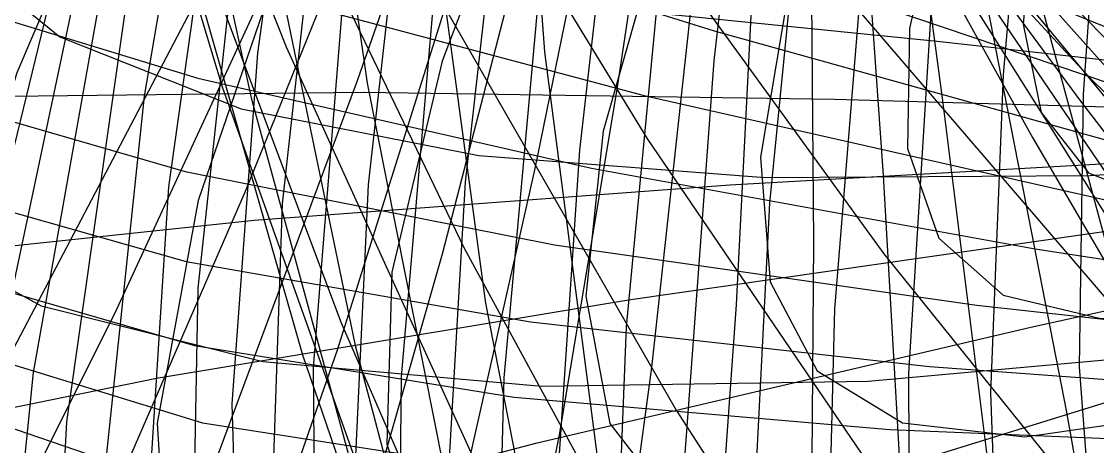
# Model space of a CAD drawing. Header units: metres. Extents: x 6 to 209, y 2 to 206.
# Drawn here: x 74.73 to 93.15, y 84.44 to 91.71 of the extents above; entities that cross this region are included whole.
import ezdxf

# ---------------------------------------------------------------- set-up
doc = ezdxf.new("R2010")
doc.units = ezdxf.units.M

msp = doc.modelspace()

# ---------------------------------------------------------------- linework, layer by layer
for points in [[(78.5652, 108.1261), (79.3989, 99.3213), (80.6481, 90.6566), (82.277, 82.4402), (84.2469, 74.9662), (86.5175, 68.5035), (89.0478, 63.2869), (91.7975, 59.5082), (94.7282, 57.3095), (97.8037, 56.778), (100.9914, 57.943), (104.2625, 60.7747), (107.5924, 65.1849), (110.9609, 71.0302), (114.3518, 78.1169), (117.7532, 86.2078), (121.1565, 95.0303), (124.5558, 104.2861), (127.9473, 113.6615)], [(72.1762, 111.861), (75.0345, 103.9437), (78.4549, 95.8392), (82.308, 87.8313), (86.4587, 80.2047), (90.7714, 73.2347), (95.1141, 67.1776), (99.363, 62.2614), (103.4071, 58.6779), (107.1513, 56.5756), (110.5194, 56.0543), (113.4566, 57.1617), (115.9307, 59.891), (117.9328, 64.1817), (119.4765, 69.9209), (120.5972, 76.947), (121.3499, 85.0556), (121.8065, 94.0062), (122.052, 103.5302), (122.1811, 113.3401)], [(73.1963, 113.1971), (74.8404, 104.1362), (76.9798, 94.9649), (79.5367, 86.0078), (82.4294, 77.5849), (85.5753, 69.9996), (88.8934, 63.5286), (92.3074, 58.4118), (95.7474, 54.8435), (99.1527, 52.9657), (102.473, 52.8629), (105.6695, 54.5589), (108.7161, 58.0159), (111.5993, 63.1355), (114.3179, 69.7623), (116.8825, 77.6887), (119.3136, 86.6627), (121.6407, 96.396), (123.8996, 106.5743)], [(71.7868, 112.8264), (74.0935, 104.1262), (76.9333, 95.266), (80.2002, 86.5582), (83.7835, 78.3134), (87.5722, 70.8292), (91.458, 64.3796), (95.3397, 59.2057), (99.126, 55.5067), (102.7384, 53.4326), (106.1139, 53.0794), (109.2061, 54.4847), (111.987, 57.6272), (114.4463, 62.4263), (116.5922, 68.7452), (118.4493, 76.3958), (120.0574, 85.1443), (121.4692, 94.7201), (122.7473, 104.8243)], [(76.2807, 112.884), (77.2298, 103.9204), (78.6319, 94.9083), (80.439, 86.1677), (82.5993, 78.0105), (85.0595, 70.7301), (87.7659, 64.5903), (90.6666, 59.8168), (93.7126, 56.588), (96.8594, 55.0297), (100.0678, 55.2098), (103.3049, 57.1359), (106.5448, 60.7553), (109.7682, 65.9561), (112.963, 72.5716), (116.1233, 80.3856), (119.2491, 89.1402), (122.3451, 98.5446), (125.4198, 108.2851)], [(75.1361, 108.622), (76.6764, 99.4732), (78.6603, 90.4065), (81.0228, 81.7443), (83.6961, 73.7972), (86.6128, 66.8527), (89.7069, 61.165), (92.9167, 56.9459), (96.1863, 54.3575), (99.467, 53.5059), (102.7187, 54.4375), (105.9109, 57.1375), (109.0223, 61.5299), (112.0419, 67.48), (114.9676, 74.7994), (117.806, 83.2522), (120.571, 92.5632), (123.2823, 102.4272), (125.9638, 112.5201)], [(90.457, 112.1446), (89.2762, 103.9016), (88.2634, 95.9811), (87.5354, 88.6064), (87.1965, 81.9825), (87.335, 76.2894), (88.0189, 71.676), (89.2929, 68.2555), (91.1766, 66.1021), (93.6628, 65.248), (96.7175, 65.6837), (100.2808, 67.3578), (104.2682, 70.1799), (108.5738, 74.0236), (113.0734, 78.7313), (117.6288, 84.1204), (122.0925, 89.9894), (126.3129, 96.1253), (130.1395, 102.3114), (133.4286, 108.3348)], [(74.1197, 110.5187), (77.3609, 103.6914), (81.1808, 96.6766), (85.4341, 89.7174), (89.9687, 83.0601), (94.6309, 76.9446), (99.2708, 71.5965), (103.7476, 67.2189), (107.9343, 63.9849), (111.7217, 62.0318), (115.0223, 61.4557), (117.7727, 62.3083), (119.9354, 64.5946), (121.4999, 68.2729), (122.482, 73.2554), (122.9231, 79.4117), (122.8876, 86.5727), (122.4605, 94.5363), (121.7431, 103.0743), (120.8489, 111.9399)], [(80.5652, 111.9426), (80.8629, 103.4777), (81.5719, 95.0277), (82.6719, 86.8929), (84.1388, 79.3631), (85.9458, 72.708), (88.0639, 67.167), (90.4626, 62.9412), (93.1109, 60.186), (95.9776, 59.0054), (99.0322, 59.4482), (102.2456, 61.5066), (105.5899, 65.1158), (109.0392, 70.1566), (112.5696, 76.4594), (116.1591, 83.81), (119.7877, 91.9571), (123.4371, 100.6213), (127.0904, 109.5047)], [(84.0317, 111.5517), (82.6018, 103.4831), (81.4389, 95.8685), (80.6622, 88.9183), (80.3754, 82.8207), (80.6617, 77.7362), (81.5811, 73.792), (83.1667, 71.078), (85.4239, 69.6442), (88.3286, 69.499), (91.8287, 70.6097), (95.8445, 72.9036), (100.2717, 76.271), (104.9845, 80.5693), (109.8402, 85.6283), (114.6832, 91.2562), (119.3513, 97.2469), (123.6806, 103.3867), (127.512, 109.4627)], [(81.407, 111.3621), (79.6329, 103.2642), (78.2038, 95.7034), (77.2463, 88.8827), (76.8676, 82.9805), (77.1516, 78.1453), (78.1545, 74.4908), (79.9031, 72.0923), (82.3928, 70.9847), (85.5875, 71.1617), (89.4205, 72.5763), (93.7962, 75.143), (98.5935, 78.741), (103.6697, 83.2189), (108.8651, 88.4001), (114.0091, 94.0894), (118.9253, 100.0799), (123.4384, 106.1604)], [(80.6159, 111.1696), (78.25, 102.0024), (76.3027, 93.4399), (74.9262, 85.7079), (74.2499, 79.0048), (74.3745, 73.4957), (75.368, 69.3066), (77.2631, 66.5211), (80.0548, 65.178), (83.7007, 65.2701), (88.1217, 66.7453), (93.2048, 69.5089), (98.8062, 73.4272), (104.7567, 78.3325), (110.8671, 84.0298), (116.935, 90.3033), (122.7516, 96.9244), (128.1095, 103.6599), (132.8095, 110.2803)], [(77.0688, 109.0764), (80.5035, 103.4838), (84.5204, 97.7292), (88.9667, 92.0091), (93.6812, 86.5239), (98.5004, 81.471), (103.2637, 77.037), (107.8196, 73.3919), (112.0302, 70.6826), (115.7765, 69.0274), (118.962, 68.5124), (121.5156, 69.1875), (123.3943, 71.0649), (124.5838, 74.1184), (125.0986, 78.2839), (124.9813, 83.4618), (124.3001, 89.5195), (123.1461, 96.2965), (121.6295, 103.6091), (119.8746, 111.2567)], [(73.188, 108.6633), (75.4413, 99.617), (78.1641, 90.5934), (81.2618, 81.9128), (84.6369, 73.8867), (88.1932, 66.8064), (91.8384, 60.9329), (95.4874, 56.4874), (99.0647, 53.6433), (102.5072, 52.5205), (105.7651, 53.1802), (108.8039, 55.6232), (111.6043, 59.7897), (114.1626, 65.5605), (116.4897, 72.7622), (118.6102, 81.1719), (120.5604, 90.5257), (122.3859, 100.5275), (124.1395, 110.8588)], [(88.123, 110.6395), (86.8485, 102.1046), (85.795, 93.9781), (85.0832, 86.4878), (84.82, 79.8404), (85.0932, 74.2147), (85.9684, 69.7557), (87.4857, 66.57), (89.6576, 64.7223), (92.4681, 64.2339), (95.8728, 65.082), (99.7999, 67.2009), (104.1523, 70.4849), (108.8108, 74.7922), (113.6381, 79.9498), (118.483, 85.7603), (123.1862, 92.0091), (127.5854, 98.4713), (131.5211, 104.9205)], [(87.0177, 110.2431), (84.2095, 103.0237), (81.3873, 95.7955), (78.5588, 88.8064), (75.7331, 82.2966), (72.9209, 76.4898), (70.1349, 71.5858), (67.3905, 67.7528), (64.7052, 65.1218), (62.0994, 63.782), (59.5961, 63.7775), (57.2202, 65.1056), (54.9991, 67.717), (52.9612, 71.5178), (51.136, 76.3719), (49.5532, 82.1066), (48.2418, 88.5186), (47.2297, 95.3805), (46.5422, 102.4497), (46.2021, 109.4763)], [(79.2293, 107.0784), (76.4344, 97.125), (74.1881, 87.9176), (72.6592, 79.6941), (71.9878, 72.6601), (72.2794, 66.9829), (73.6005, 62.7861), (75.9755, 60.1457), (79.3856, 59.0885), (83.7688, 59.5913), (89.0214, 61.5829), (95.0019, 64.9464), (101.5349, 69.5244), (108.4179, 75.1246), (115.4275, 81.5269), (122.3277, 88.4915), (128.8779, 95.7674), (134.8415, 103.1014), (139.9944, 110.247)], [(82.5297, 110.2223), (81.0661, 102.4307), (79.9151, 95.1547), (79.1925, 88.5926), (78.9966, 82.9191), (79.4041, 78.28), (80.4669, 74.7871), (82.2094, 72.515), (84.6274, 71.4986), (87.6876, 71.7327), (91.3282, 73.1721), (95.4609, 75.7336), (99.9736, 79.2994), (104.7341, 83.7216), (109.5943, 88.8271), (114.3957, 94.4243), (118.9745, 100.31), (123.1675, 106.2763)], [(93.7158, 110.2251), (92.8205, 103.409), (92.0622, 96.872), (91.5347, 90.7987), (91.3217, 85.3574), (91.4933, 80.6956), (92.103, 76.9342), (93.1857, 74.1643), (94.7554, 72.4443), (96.8047, 71.7979), (99.3049, 72.2141), (102.2059, 73.6476), (105.4387, 76.0209), (108.917, 79.2275), (112.54, 83.1354), (116.1963, 87.5926), (119.7675, 92.4321), (123.1322, 97.4782), (126.1703, 102.5527), (128.7677, 107.4812)], [(87.9635, 109.9834), (87.3417, 104.0305), (86.7587, 97.8865), (86.1662, 91.7425), (85.5162, 85.7898), (84.7637, 80.2136), (83.8689, 75.1862), (82.7987, 70.8614), (81.5291, 67.3693), (80.046, 64.8117), (78.3466, 63.2588), (76.4396, 62.7468), (74.3457, 63.2767), (72.0967, 64.8148), (69.7355, 67.2933), (67.314, 70.6135), (64.8921, 74.649), (62.5357, 79.2501), (60.3143, 84.2495), (58.299, 89.4681), (56.5595, 94.7213), (55.1622, 99.8256), (54.1677, 104.6049)], [(91.1139, 108.8332), (90.0593, 101.0309), (89.2023, 93.6139), (88.65, 86.7907), (88.4963, 80.7498), (88.8186, 75.6532), (89.6736, 71.6319), (91.0955, 68.781), (93.0939, 67.1571), (95.6528, 66.7769), (98.7313, 67.6167), (102.264, 69.6135), (106.1635, 72.6681), (110.3226, 76.6485), (114.6188, 81.3946), (118.9176, 86.7248), (123.0775, 92.4418), (126.9549, 98.34), (130.4093, 104.2129), (133.3081, 109.8603)], [(88.0165, 109.6561), (88.7621, 103.3918), (89.6233, 96.8829), (90.5035, 90.3159), (91.3061, 83.8794), (91.938, 77.7576), (92.3134, 72.1246), (92.3575, 67.1382), (92.0097, 62.9349), (91.2261, 59.6254), (89.9817, 57.291), (88.2713, 55.9808), (86.1106, 55.7107), (83.5355, 56.4627), (80.6013, 58.1859), (77.3811, 60.7984), (73.9634, 64.1907)], [(79.7871, 105.8013), (78.0786, 97.7707), (76.8259, 90.4371), (76.1496, 83.9932), (76.1465, 78.6025), (76.8861, 74.3939), (78.4071, 71.4583), (80.716, 69.8454), (83.7858, 69.5626), (87.557, 70.5752), (91.9391, 72.808), (96.8135, 76.1484), (102.0374, 80.4507), (107.4486, 85.5415), (112.8713, 91.2258), (118.1217, 97.2945), (123.0151, 103.5315), (127.372, 109.7213)], [(77.2201, 108.0552), (81.5006, 103.6949), (85.8605, 99.1412), (90.2171, 94.5778), (94.4878, 90.189), (98.5929, 86.1526), (102.4577, 82.6341), (106.014, 79.7798), (109.2025, 77.7122), (111.974, 76.5248), (114.2905, 76.2791), (116.126, 77.0018), (117.4671, 78.6841), (118.3127, 81.2813), (118.6735, 84.7149), (118.5717, 88.8748), (118.0395, 93.6229), (117.1175, 98.7985), (115.8536, 104.2234), (114.3007, 109.7084)], [(86.3586, 105.5991), (85.1662, 97.2746), (84.2808, 89.5109), (83.8165, 82.5234), (83.8694, 76.5018), (84.5146, 71.6038), (85.8018, 67.9502), (87.754, 65.6208), (90.365, 64.6525), (93.5999, 65.0379), (97.3954, 66.726), (101.6618, 69.6246), (106.2857, 73.6036), (111.1335, 78.5001), (116.0564, 84.124), (120.8948, 90.265), (125.4845, 96.7004), (129.6619, 103.2029), (133.2702, 109.5484)], [(72.9883, 108.2695), (75.8778, 99.7881), (79.2579, 91.2792), (83.0071, 83.044), (87.0008, 75.3776), (91.1163, 68.559), (95.2361, 62.8409), (99.2525, 58.4409), (103.071, 55.5336), (106.6128, 54.2443), (109.8177, 54.6443), (112.6453, 56.7485), (115.076, 60.5147), (117.111, 65.8444), (118.7715, 72.5865), (120.0969, 80.5425), (121.1432, 89.4726), (121.9795, 99.1046), (122.6848, 109.1427)], [(80.4069, 107.4853), (84.5802, 101.7149), (88.7526, 95.9298), (92.8601, 90.3491), (96.8411, 85.1847), (100.6367, 80.6341), (104.1931, 76.8728), (107.4622, 74.0482), (110.4027, 72.2741), (112.9806, 71.6266), (115.1705, 72.1411), (116.955, 73.8111), (118.3251, 76.5881), (119.2804, 80.3831), (119.8277, 85.07), (119.9813, 90.4896), (119.7616, 96.4553), (119.1943, 102.7594), (118.3093, 109.181)], [(85.999, 109.2111), (84.6871, 100.7934), (83.6429, 92.8548), (82.9859, 85.6162), (82.8195, 79.2754), (83.2271, 74.0007), (84.2679, 69.9251), (85.9746, 67.1425), (88.3514, 65.7045), (91.3732, 65.619), (94.9863, 66.8504), (99.1094, 69.3212), (103.6365, 72.9147), (108.4399, 77.48), (113.3747, 82.8369), (118.2836, 88.7829), (123.0025, 95.1002), (127.366, 101.5637), (131.2132, 107.9489)], [(86.2637, 108.9275), (82.9624, 101.3813), (79.6523, 93.9142), (76.3532, 86.7864), (73.0857, 80.247), (69.8715, 74.5244), (66.7334, 69.8191), (63.6954, 66.2957), (60.7824, 64.0779), (58.02, 63.2434), (55.4347, 63.8211), (53.0528, 65.7908), (50.9008, 69.0827), (49.0043, 73.5808), (47.3881, 79.1263), (46.0752, 85.5235), (45.0863, 92.5465), (44.4398, 99.9473), (44.1507, 107.4645)], [(87.6577, 108.9161), (86.741, 102.8501), (85.8408, 96.6512), (84.9179, 90.5159), (83.9344, 84.6386), (82.8553, 79.2052), (81.6508, 74.3865), (80.2977, 70.3325), (78.7809, 67.1672), (77.0943, 64.9843), (75.2417, 63.844), (73.237, 63.7712), (71.1042, 64.7546), (68.877, 66.747), (66.5978, 69.6673), (64.3165, 73.4034), (62.0892, 77.8162), (59.9761, 82.7446), (58.0398, 88.0109), (56.3431, 93.4277), (54.9467, 98.804), (53.9071, 103.9523), (53.2749, 108.6949)], [(87.8779, 108.9914), (84.4568, 103.4604), (81.5503, 98.11), (79.2796, 93.1192), (77.7507, 88.6497), (77.0499, 84.8407), (77.2406, 81.8041), (78.3611, 79.6201), (80.4221, 78.3351), (83.4066, 77.9601), (87.2691, 78.4702), (91.9375, 79.8059), (97.3141, 81.8757), (103.2795, 84.5593), (109.6951, 87.7123), (116.4081, 91.172), (123.2558, 94.7631), (130.0708, 98.3045), (136.6864, 101.6165), (142.9418, 104.5273)], [(80.1033, 108.4033), (78.0833, 99.8329), (76.5023, 91.9155), (75.4956, 84.8596), (75.1755, 78.8454), (75.6259, 74.019), (76.8995, 70.4882), (79.0147, 68.3187), (81.955, 67.533), (85.6688, 68.1094), (90.0709, 69.9837), (95.0452, 73.052), (100.4484, 77.174), (106.115, 82.1792), (111.8627, 87.8725), (117.4992, 94.0415), (122.8282, 100.4642), (127.6573, 106.9165)], [(81.1619, 108.4514), (79.6133, 100.6941), (78.4368, 93.5297), (77.7482, 87.1502), (77.6434, 81.7219), (78.1944, 77.3797), (79.446, 74.2234), (81.414, 72.3143), (84.0839, 71.6734), (87.4108, 72.2813), (91.3212, 74.0791), (95.7142, 76.9712), (100.466, 80.8282), (105.4328, 85.4926), (110.4568, 90.7838), (115.3707, 96.5053), (120.0042, 102.4512), (124.1897, 108.4137)], [(87.2381, 107.8973), (86.0073, 101.6674), (84.7766, 95.3658), (83.5157, 89.1954), (82.1961, 83.3552), (80.7925, 78.033), (79.2844, 73.3989), (77.6575, 69.5997), (75.9049, 66.7536), (74.0276, 64.9462), (72.035, 64.2276), (69.9455, 64.6106), (67.7858, 66.0704), (65.5904, 68.5458), (63.401, 71.9408), (61.265, 76.1285), (59.2344, 80.9557), (57.3638, 86.248), (55.7089, 91.816), (54.3245, 97.4624), (53.2627, 102.9886), (52.5706, 108.2018)], [(83.6609, 108.1589), (79.9889, 102.0518), (76.9398, 96.2125), (74.6446, 90.8341), (73.215, 86.0885), (72.7399, 82.1208), (73.2813, 79.0437), (74.8717, 76.9339), (77.513, 75.8298), (81.1749, 75.73), (85.7964, 76.5937), (91.2866, 78.3425), (97.5272, 80.8635), (104.3765, 84.0137), (111.6733, 87.6253), (119.2419, 91.5122), (126.8975, 95.4772), (134.4523, 99.3192), (141.7209, 102.8411), (148.5268, 105.8573)], [(88.1819, 108.0712), (88.5713, 101.8603), (89.0315, 95.4662), (89.4798, 89.0764), (89.8344, 82.8786), (90.0179, 77.0541), (89.9602, 71.7717), (89.602, 67.1824), (88.8972, 63.414), (87.8149, 60.5669), (86.3411, 58.711), (84.4795, 57.8835), (82.252, 58.0877), (79.6976, 59.293), (76.8723, 61.4365), (73.8465, 64.4251)], [(78.2794, 108.0597), (82.5061, 103.2724), (86.7815, 98.3445), (91.0293, 93.4702), (95.1741, 88.8418), (99.1436, 84.6432), (102.8704, 81.0425), (106.2938, 78.1868), (109.3612, 76.1956), (112.0294, 75.1576), (114.2655, 75.1264), (116.0473, 76.1191), (117.3638, 78.1152), (118.2151, 81.0569), (118.6116, 84.8518), (118.5736, 89.3752), (118.1302, 94.4749), (117.3175, 99.9763), (116.1779, 105.6885)], [(84.1303, 108.0172), (82.816, 99.9513), (81.8103, 92.421), (81.2278, 85.6339), (81.1658, 79.773), (81.7005, 74.9909), (82.8828, 71.405), (84.7367, 69.0935), (87.2575, 68.093), (90.4114, 68.398), (94.1362, 69.9611), (98.3432, 72.695), (102.9199, 76.476), (107.7335, 81.1485), (112.6355, 86.5308), (117.4669, 92.4214), (122.0634, 98.6067), (126.2611, 104.868)], [(84.0233, 104.3404), (88.0523, 96.9103), (92.0369, 89.7298), (95.9362, 83.0575), (99.7113, 77.134), (103.325, 72.1741), (106.7432, 68.3581), (109.9341, 65.8262), (112.8697, 64.6729), (115.5247, 64.9439), (117.8779, 66.6341), (119.9114, 69.6879), (121.6106, 74.001), (122.9649, 79.424), (123.9668, 85.7677), (124.6119, 92.8096), (124.8992, 100.3019), (124.8303, 107.9802)], [(74.4389, 107.5594), (77.8148, 100.0302), (81.6946, 92.4418), (85.9363, 85.0609), (90.3941, 78.1516), (94.9237, 71.9656), (99.387, 66.7335), (103.6571, 62.6565), (107.6226, 59.8991), (111.1907, 58.5834), (114.2905, 58.7843), (116.8749, 60.5272), (118.9219, 63.7862), (120.4342, 68.4854), (121.4394, 74.5011), (121.9875, 81.6659), (122.1487, 89.7743), (122.0101, 98.5895), (121.6719, 107.8518)], [(79.3269, 107.8882), (83.5217, 102.6302), (87.7386, 97.2905), (91.9075, 92.0751), (95.9596, 87.1858), (99.8297, 82.8129), (103.4571, 79.1284), (106.7879, 76.2795), (109.7752, 74.3833), (112.3809, 73.5226), (114.5763, 73.7427), (116.342, 75.0496), (117.6686, 77.4095), (118.5563, 80.7503), (119.0144, 84.9634), (119.0606, 89.9079), (118.7199, 95.4154), (118.0239, 101.2956), (117.0088, 107.3433)], [(82.5074, 106.913), (81.1938, 99.2202), (80.2294, 92.1155), (79.7236, 85.7919), (79.7673, 80.4172), (80.4285, 76.1277), (81.7499, 73.0246), (83.7462, 71.1701), (86.4036, 70.5863), (89.6791, 71.2544), (93.5024, 73.1158), (97.7772, 76.0744), (102.3849, 80.0003), (107.1881, 84.7347), (112.0352, 90.0955), (116.766, 95.884), (121.217, 101.8922), (125.227, 107.9096)], [(80.3481, 105.9342), (84.1227, 100.8688), (88.4016, 95.7473), (93.026, 90.7457), (97.8307, 86.0406), (102.6508, 81.8034), (107.3264, 78.1937), (111.709, 75.3541), (115.6664, 73.405), (119.0866, 72.4399), (121.8824, 72.5223), (123.9933, 73.6829), (125.388, 75.9189), (126.0646, 79.1933), (126.0504, 83.4361), (125.4007, 88.5468), (124.1958, 94.397), (122.5382, 100.8352), (120.5481, 107.6912)], [(94.6298, 107.5654), (93.876, 101.4993), (93.2739, 95.7455), (92.9044, 90.4655), (92.8383, 85.8045), (93.1332, 81.8868), (93.8311, 78.8116), (94.9564, 76.6504), (96.5149, 75.444), (98.4929, 75.2024), (100.8579, 75.9041), (103.559, 77.4974), (106.5286, 79.9028), (109.6849, 83.0157), (112.9345, 86.7104), (116.1753, 90.8449), (119.3007, 95.266), (122.2027, 99.8145), (124.7762, 104.3315)], [(85.2764, 107.3913), (81.4509, 99.5654), (77.6308, 91.9163), (73.8486, 84.7149), (70.1373, 78.2169), (66.5299, 72.6535), (63.0594, 68.2234), (59.7579, 65.0852), (56.6569, 63.3525), (53.7865, 63.0889), (51.175, 64.3065), (48.8488, 66.9647), (46.8317, 70.972), (45.1445, 76.1889), (43.8053, 82.433), (42.8282, 89.4849), (42.2242, 97.0967), (42, 105)], [(86.7053, 106.8605), (85.1322, 100.419), (83.5483, 93.9716), (81.9323, 87.7295), (80.2651, 81.8973), (78.5305, 76.6654), (76.7173, 72.2041), (74.8196, 68.6572), (72.8377, 66.1371), (70.7793, 64.7207), (68.6588, 64.4473), (66.4982, 65.3167), (64.3259, 67.2894), (62.1769, 70.2884), (60.0914, 74.2013), (58.1139, 78.8846), (56.2915, 84.1692), (54.6732, 89.8655), (53.3074, 95.7711), (52.2409, 101.677), (51.5171, 107.3757)], [(80.6942, 107.3826), (76.6217, 103.1935), (73.4884, 99.3393), (71.4246, 95.8804), (70.5221, 92.8674), (70.8308, 90.3403), (72.3566, 88.3273), (75.0609, 86.8446), (78.8617, 85.8958), (83.6366, 85.4728), (89.2267, 85.5556), (95.4419, 86.1139), (102.0678, 87.1083), (108.8732, 88.4915), (115.6179, 90.2104), (122.0614, 92.208), (127.9715, 94.4253), (133.1321, 96.8032), (137.3517, 99.285), (140.4693, 101.8176), (142.3611, 104.3534)], [(77.1105, 106.7204), (80.7807, 100.3873), (84.9592, 93.9856), (89.4914, 87.7385), (94.218, 81.8683), (98.9803, 76.5891), (103.6263, 72.0986), (108.0152, 68.5718), (112.0227, 66.1538), (115.5448, 64.9554), (118.5013, 65.0485), (120.8383, 66.4636), (122.5294, 69.1886), (123.5765, 73.1687), (124.0087, 78.3085), (123.8813, 84.4745), (123.2725, 91.5002), (122.2806, 99.191), (121.0196, 107.3309)], [(82.8892, 107.2466), (83.0924, 99.1278), (83.6841, 91.1971), (84.6543, 83.7364), (85.9896, 77.0116), (87.673, 71.2633), (89.6846, 66.6979), (92.0019, 63.4804), (94.6, 61.7286), (97.4526, 61.5086), (100.5317, 62.8328), (103.8087, 65.6589), (107.254, 69.8916), (110.8382, 75.3859), (114.5316, 81.9518), (118.305, 89.3615), (122.1295, 97.3571), (125.9767, 105.6596)], [(79.8944, 107.1105), (76.4872, 103.6546), (74.0488, 100.4861), (72.6785, 97.6488), (72.4377, 95.1792), (73.3468, 93.1061), (75.3848, 91.4495), (78.4897, 90.2204), (82.5607, 89.4212), (87.4611, 89.0456), (93.0237, 89.0789), (99.056, 89.4992), (105.3473, 90.2781), (111.676, 91.3816), (117.8171, 92.7719), (123.5507, 94.4082), (128.6694, 96.2485), (132.9857, 98.2507), (136.3389, 100.3742), (138.6009, 102.5808), (139.6805, 104.8364)], [(88.6339, 107.1478), (87.4804, 98.854), (86.5831, 91.0429), (86.0556, 83.9327), (85.9959, 77.7183), (86.4826, 72.5649), (87.5709, 68.6024), (89.2908, 65.9217), (91.6446, 64.5717), (94.6069, 64.5577), (98.1248, 65.8421), (102.1193, 68.346), (106.4878, 71.9518), (111.1074, 76.5083), (115.839, 81.8359), (120.5318, 87.7332), (125.0292, 93.9843), (129.1732, 100.3664), (132.8112, 106.6578)], [(97.0369, 107.118), (94.8922, 103.6394), (93.0379, 100.238), (91.5499, 97.0285), (90.4956, 94.1164), (89.9316, 91.5941), (89.9009, 89.5378), (90.4319, 88.0048), (91.5366, 87.0314), (93.2103, 86.632), (95.4309, 86.7984), (98.1597, 87.5006), (101.3425, 88.6874), (104.9107, 90.2889), (108.7836, 92.2191), (112.8709, 94.3788), (117.0751, 96.6599), (121.2949, 98.949), (125.4283, 101.1319), (129.3756, 103.0981), (133.0427, 104.7445)], [(62.3194, 106.9983), (61.3209, 104.1576), (61.8326, 101.458), (63.8578, 98.9223), (67.3483, 96.5605), (72.2051, 94.3708), (78.2823, 92.3402), (85.3919, 90.4458), (93.3097, 88.6567), (101.7834, 86.9356), (110.5413, 85.2415), (119.3014, 83.5317), (127.7812, 81.7646), (135.7074, 79.9016), (142.8257, 77.9098), (148.9092, 75.764), (153.7664, 73.448)], [(78.6178, 104.3875), (76.265, 95.1374), (74.4753, 86.6804), (73.3971, 79.2344), (73.1498, 72.9843), (73.8192, 68.0763), (75.4536, 64.6133), (78.0619, 62.6519), (81.6124, 62.2011), (86.0336, 63.2223), (91.2163, 65.6317), (97.0171, 69.3031), (103.2635, 74.0731), (109.7591, 79.7471), (116.291, 86.1067), (122.6369, 92.9169), (128.5731, 99.9354), (133.8823, 106.9204)], [(60.3043, 106.7169), (61.1886, 103.9695), (63.6094, 101.3058), (67.5001, 98.7356), (72.7435, 96.2594), (79.1751, 93.8697), (86.5892, 91.552), (94.7456, 89.2858), (103.3783, 87.047), (112.204, 84.8093), (120.9327, 82.5459), (129.2773, 80.232), (136.9635, 77.8461), (143.7399, 75.3717), (149.3861, 72.7989), (153.7208, 70.1258)], [(78.4419, 106.73), (74.1372, 103.1062), (70.8633, 99.6613), (68.7562, 96.4787), (67.9147, 93.6251), (68.396, 91.1488), (70.2137, 89.0782), (73.3372, 87.4216), (77.6919, 86.1674), (83.162, 85.2852), (89.5938, 84.7274), (96.8013, 84.4319), (104.5716, 84.3247), (112.6727, 84.3236), (120.861, 84.3418), (128.8898, 84.2915), (136.5171, 84.0882), (143.5144, 83.6541), (149.6741, 82.9218), (154.8167, 81.8373)], [(88.246, 106.7218), (90.0012, 100.0503), (91.8699, 93.1962), (93.7222, 86.3461), (95.4291, 79.6864), (96.8678, 73.3977), (97.9268, 67.6486), (98.5098, 62.5903), (98.54, 58.3517), (97.9634, 55.0353), (96.7506, 52.7138), (94.8986, 51.4281), (92.431, 51.1861), (89.3978, 51.9628), (85.8736, 53.7012), (81.9553, 56.3149), (77.7586, 59.6911), (73.4145, 63.695)], [(81.5479, 106.7917), (85.696, 100.4766), (89.8239, 94.2238), (93.8745, 88.2659), (97.7931, 82.8255), (101.5279, 78.1067), (105.0314, 74.2882), (108.2613, 71.5168), (111.1811, 69.9016), (113.7605, 69.5106), (115.9765, 70.3677), (117.8125, 72.452), (119.2593, 75.6983), (120.314, 79.999), (120.9805, 85.2084), (121.2681, 91.1472), (121.1915, 97.6092), (120.7696, 104.3683)], [(88.0942, 106.6071), (88.1471, 100.4454), (88.2359, 94.1615), (88.2908, 87.9438), (88.2433, 81.9786), (88.0301, 76.4439), (87.5951, 71.5033), (86.8924, 67.3002), (85.8882, 63.9537), (84.5627, 61.5539), (82.9109, 60.1595), (80.9437, 59.7956), (78.6872, 60.453), (76.1829, 62.0891), (73.4858, 64.6291), (70.6632, 67.9691), (67.7922, 71.9796), (64.9575, 76.5107), (62.2481, 81.3967), (59.7547, 86.4627), (57.566, 91.5303), (55.766, 96.4244), (54.4309, 100.9788), (53.626, 105.0424)], [(61.1024, 106.5662), (63.8953, 103.7233), (68.145, 100.8868), (73.7163, 98.0623), (80.4273, 95.2506), (88.0564, 92.4484), (96.3497, 89.6489), (105.0298, 86.8439), (113.8053, 84.0241), (122.3815, 81.1814), (130.47, 78.3092), (137.7995, 75.4042), (144.1248, 72.4674), (149.2353, 69.5046), (152.9629, 66.5273)], [(72.9823, 90.4199), (80.5752, 90.5065), (88.6493, 90.3866), (96.9636, 90.1508), (105.27, 89.8949), (113.321, 89.7159), (120.8785, 89.7076), (127.7216, 89.9563), (133.6539, 90.5374), (138.5104, 91.5115), (142.1622, 92.9217), (144.5211, 94.7917), (145.5424, 97.1233), (145.2256, 99.8968), (143.6141, 103.0703), (140.7937, 106.581)], [(84.3458, 104.4083), (83.159, 96.3766), (82.3212, 88.9635), (81.9421, 82.3726), (82.1123, 76.7803), (82.8998, 72.3305), (84.3468, 69.1293), (86.4674, 67.2422), (89.2468, 66.6919), (92.6411, 67.4581), (96.5785, 69.4782), (100.9613, 72.6503), (105.6689, 76.8366), (110.5621, 81.8689), (115.4875, 87.5542), (120.2828, 93.6823), (124.7824, 100.0329), (128.8234, 106.3834)], [(94.7272, 106.4216), (92.3862, 102.5148), (90.4032, 98.7382), (88.8618, 95.2181), (87.8346, 92.0689), (87.3811, 89.3891), (87.5449, 87.2577), (88.3523, 85.7318), (89.8107, 84.8443), (91.9082, 84.6029), (94.6135, 84.9901), (97.8767, 85.9638), (101.6307, 87.4594), (105.7928, 89.3915), (110.2675, 91.6579), (114.9493, 94.143), (119.7256, 96.7226), (124.481, 99.2681), (129.1, 101.6516), (133.4713, 103.7511), (137.491, 105.4544)], [(86.0436, 105.7381), (84.0929, 99.0474), (82.1262, 92.4235), (80.1317, 86.0871), (78.0996, 80.2489), (76.0233, 75.1031), (73.9003, 70.8199), (71.7328, 67.5397), (69.5284, 65.3687), (67.3003, 64.3745), (65.0675, 64.584), (62.8545, 65.9827), (60.6912, 68.5147), (58.6117, 72.0852), (56.654, 76.5637), (54.8587, 81.7883), (53.2678, 87.5718), (51.9234, 93.7083), (50.8663, 99.9803), (50.135, 106.1662)], [(64.7366, 106.0771), (69.2856, 102.9188), (75.1065, 99.6898), (82.0021, 96.4019), (89.7374, 93.0659), (98.0477, 89.6916), (106.6476, 86.2889), (115.2417, 82.8682), (123.5343, 79.4412), (131.24, 76.0213), (138.094, 72.6241), (143.8612, 69.2678), (148.3443, 65.9735), (151.3912, 62.765)], [(80.8751, 106.0733), (76.4836, 102.2911), (73.049, 98.6922), (70.7127, 95.3694), (69.5814, 92.3982), (69.7226, 89.8351), (71.1624, 87.7158), (73.8842, 86.0544), (77.8287, 84.8438), (82.8959, 84.0561), (88.948, 83.6445), (95.814, 83.5456), (103.2954, 83.6824), (111.1727, 83.9677), (119.2129, 84.3079), (127.1771, 84.607), (134.8286, 84.7711), (141.9412, 84.7121), (148.3063, 84.3515), (153.7404, 83.6243)], [(82.7578, 105.7551), (86.8624, 98.8794), (90.9319, 92.154), (94.917, 85.825), (98.7702, 80.1249), (102.4473, 75.2638), (105.907, 71.4223), (109.1128, 68.7448), (112.0322, 67.3344), (114.6384, 67.2488), (116.9093, 68.4986), (118.8286, 71.0465), (120.385, 74.8085), (121.5725, 79.6569), (122.3901, 85.4247), (122.841, 91.9113), (122.9328, 98.8898), (122.6765, 106.1149)], [(91.8998, 105.8833), (90.9883, 98.6553), (90.2956, 91.8607), (89.9177, 85.6894), (89.9371, 80.3104), (90.4193, 75.8661), (91.4099, 72.4676), (92.9327, 70.1915), (94.9882, 69.0775), (97.5531, 69.1274), (100.5809, 70.3055), (104.0032, 72.54), (107.7318, 75.7261), (111.6615, 79.7298), (115.6739, 84.3929), (119.6411, 89.5389), (123.4305, 94.9793), (126.909, 100.5201), (129.9485, 105.9692)], [(69.1625, 105.8648), (66.2456, 102.6856), (64.6451, 99.7143), (64.4406, 97.0009), (65.6653, 94.5788), (68.3044, 92.465), (72.2952, 90.6592), (77.5289, 89.1454), (83.8546, 87.8924), (91.0838, 86.8563), (98.9967, 85.9826), (107.3501, 85.2088), (115.8852, 84.468), (124.3367, 83.6916), (132.4417, 82.8126), (139.9486, 81.7693), (146.6261, 80.5076), (152.2707, 78.9843)], [(83.0585, 105.8379), (78.5671, 101.8794), (74.9667, 98.1019), (72.4041, 94.6076), (70.9933, 91.4817), (70.8119, 88.7895), (71.8976, 86.5748), (74.2465, 84.8586), (77.8136, 83.6391), (82.5129, 82.8922), (88.2213, 82.5731), (94.7814, 82.6183), (102.0075, 82.9488), (109.6912, 83.4736), (117.6088, 84.0932), (125.5283, 84.7046), (133.2175, 85.2049), (140.4518, 85.4963), (147.0213, 85.4897), (152.7386, 85.1092)], [(68.5861, 80.2459), (75.6645, 82.4318), (83.5568, 84.5022), (92.0073, 86.4832), (100.7415, 88.4067), (109.4755, 90.308), (117.9259, 92.2235), (125.8196, 94.1891), (132.9034, 96.2373), (138.9521, 98.3956), (143.7769, 100.6842), (147.2317, 103.1147), (149.2174, 105.6887)], [(71.1654, 87.5153), (78.7137, 88.313), (86.8546, 88.9166), (95.3385, 89.3964), (103.9046, 89.8288), (112.29, 90.2923), (120.2385, 90.8644), (127.5094, 91.6175), (133.8856, 92.6159), (139.1807, 93.9126), (143.2455, 95.5462), (145.9728, 97.5393), (147.3004, 99.8967), (147.2136, 102.6044), (145.7449, 105.6293)], [(74.6906, 78.8687), (82.2653, 81.6227), (90.5031, 84.3299), (99.1291, 86.9991), (107.855, 89.642), (116.3895, 92.2725), (124.4483, 94.9046), (131.7642, 97.5513), (138.0961, 100.2233), (143.2377, 102.9272), (147.0242, 105.6647)], [(88.4368, 104.633), (85.7048, 99.7795), (83.5031, 95.1965), (81.9303, 91.0343), (81.0692, 87.4248), (80.983, 84.4766), (81.7132, 82.2714), (83.2777, 80.861), (85.6696, 80.2659), (88.8571, 80.4746), (92.7839, 81.4443), (97.3709, 83.1021), (102.5183, 85.3488), (108.1086, 88.0617), (114.01, 91.1002), (120.0807, 94.3101), (126.173, 97.5306), (132.1385, 100.5993), (137.8319, 103.3591), (143.1165, 105.6642)], [(91.8668, 105.6061), (89.3272, 101.2385), (87.2254, 97.065), (85.6524, 93.224), (84.6861, 89.839), (84.3885, 87.0139), (84.8026, 84.8298), (85.9515, 83.3419), (87.8362, 82.5781), (90.4361, 82.5376), (93.7084, 83.1913), (97.59, 84.4831), (101.9984, 86.3321), (106.8348, 88.6356), (111.9866, 91.2731), (117.3312, 94.1106), (122.7392, 97.0061), (128.0793, 99.8147), (133.2217, 102.3941), (138.0426, 104.6103)], [(69.6626, 84.0994), (77.0396, 85.6066), (85.1214, 86.9501), (93.6534, 88.1785), (102.3659, 89.3464), (110.9836, 90.5116), (119.2351, 91.7323), (126.8619, 93.0638), (133.6276, 94.5561), (139.3257, 96.2508), (143.7868, 98.179), (146.8838, 100.3595), (148.5366, 102.7967), (148.7143, 105.4802)], [(81.0534, 105.4961), (79.7101, 98.0088), (78.7665, 91.1729), (78.3289, 85.1709), (78.4833, 80.1585), (79.2912, 76.2585), (80.7868, 73.5577), (82.9759, 72.1042), (85.8342, 71.9058), (89.3087, 72.9302), (93.3186, 75.1068), (97.7576, 78.329), (102.4981, 82.4586), (107.3948, 87.3308), (112.2898, 92.7603), (117.0185, 98.5476), (121.4146, 104.4866)], [(96.8921, 104.6378), (95.1702, 101.5868), (93.7503, 98.6734), (92.6945, 95.9943), (92.056, 93.6355), (91.8768, 91.6699), (92.1864, 90.1538), (93.0001, 89.1259), (94.3188, 88.6055), (96.1278, 88.5919), (98.398, 89.0649), (101.0859, 89.985), (104.1351, 91.2957), (107.4777, 92.9249), (111.0367, 94.7883), (114.7279, 96.7922), (118.4629, 98.837), (122.1516, 100.8214), (125.7051, 102.6455), (129.0386, 104.2155), (132.0738, 105.4466)], [(87.8011, 105.2679), (87.5325, 99.1332), (87.2736, 92.9372), (86.9658, 86.8692), (86.5532, 81.1147), (85.9846, 75.8483), (85.2164, 71.2285), (84.2142, 67.392), (82.955, 64.4488), (81.4279, 62.4791), (79.6358, 61.5303), (77.5947, 61.6156), (75.3343, 62.7135), (72.897, 64.7691), (70.3365, 67.696), (67.7166, 71.3791), (65.1086, 75.6793), (62.5895, 80.4384), (60.2389, 85.4843), (58.1366, 90.6376), (56.3596, 95.7177), (54.9796, 100.5493), (54.06, 104.9686)], [(88.6699, 105.026), (89.9637, 98.418), (91.3179, 91.6892), (92.6197, 85.0279), (93.7587, 78.6204), (94.6315, 72.6449), (95.1459, 67.2654), (95.2245, 62.6265), (94.8083, 58.8483), (93.8588, 56.0233), (92.3599, 54.2126), (90.3192, 53.4446), (87.7675, 53.7143), (84.7584, 54.9832), (81.3665, 57.1817), (77.6849, 60.2111), (73.8224, 63.9477)], [(64.1211, 104.6988), (62.8093, 101.8036), (62.955, 99.1139), (64.5771, 96.6575), (67.6446, 94.447), (72.0771, 92.4803), (77.7475, 90.7417), (84.486, 89.203), (92.0861, 87.8253), (100.3113, 86.5614), (108.9034, 85.3582), (117.5911, 84.1596), (126.0995, 82.9093), (134.1593, 81.5536), (141.5165, 80.0445), (147.9405, 78.3416), (153.2326, 76.4152)], [(85.2239, 104.4721), (82.8567, 97.5116), (80.4745, 90.6992), (78.0758, 84.2656), (75.6607, 78.4282), (73.2322, 73.3844), (70.7965, 69.3039), (68.3638, 66.3234), (65.9483, 64.5412), (63.5684, 64.0142), (61.2467, 64.7555), (59.0096, 66.7341), (56.8869, 69.8762), (54.9113, 74.0673), (53.1171, 79.1565), (51.54, 84.9619), (50.2156, 91.2769), (49.1783, 97.8775), (48.4605, 104.5302)], [(68.0667, 93.0736), (74.9938, 92.7773), (82.5121, 92.1787), (90.4045, 91.3781), (98.4423, 90.4842), (106.3925, 89.6098), (114.0257, 88.867), (121.1235, 88.3625), (127.4864, 88.1932), (132.9396, 88.4417), (137.3391, 89.1732), (140.5762, 90.4321), (142.5809, 92.2397), (143.3237, 94.5933), (142.8167, 97.4652), (141.1119, 100.8035), (138.2998, 104.5334)], [(71.65, 104.3048), (68.545, 100.9978), (66.6806, 97.9311), (66.1468, 95.1627), (66.9895, 92.7334), (69.2087, 90.6652), (72.7583, 88.9615), (77.5474, 87.6078), (83.443, 86.5722), (90.2744, 85.8082), (97.839, 85.2563), (105.9089, 84.8474), (114.2387, 84.5057), (122.5739, 84.1527), (130.6592, 83.7102), (138.2477, 83.1041), (145.1087, 82.2682), (151.0362, 81.1465)]]:
    msp.add_lwpolyline(points)

doc.saveas('drawing.dxf')
